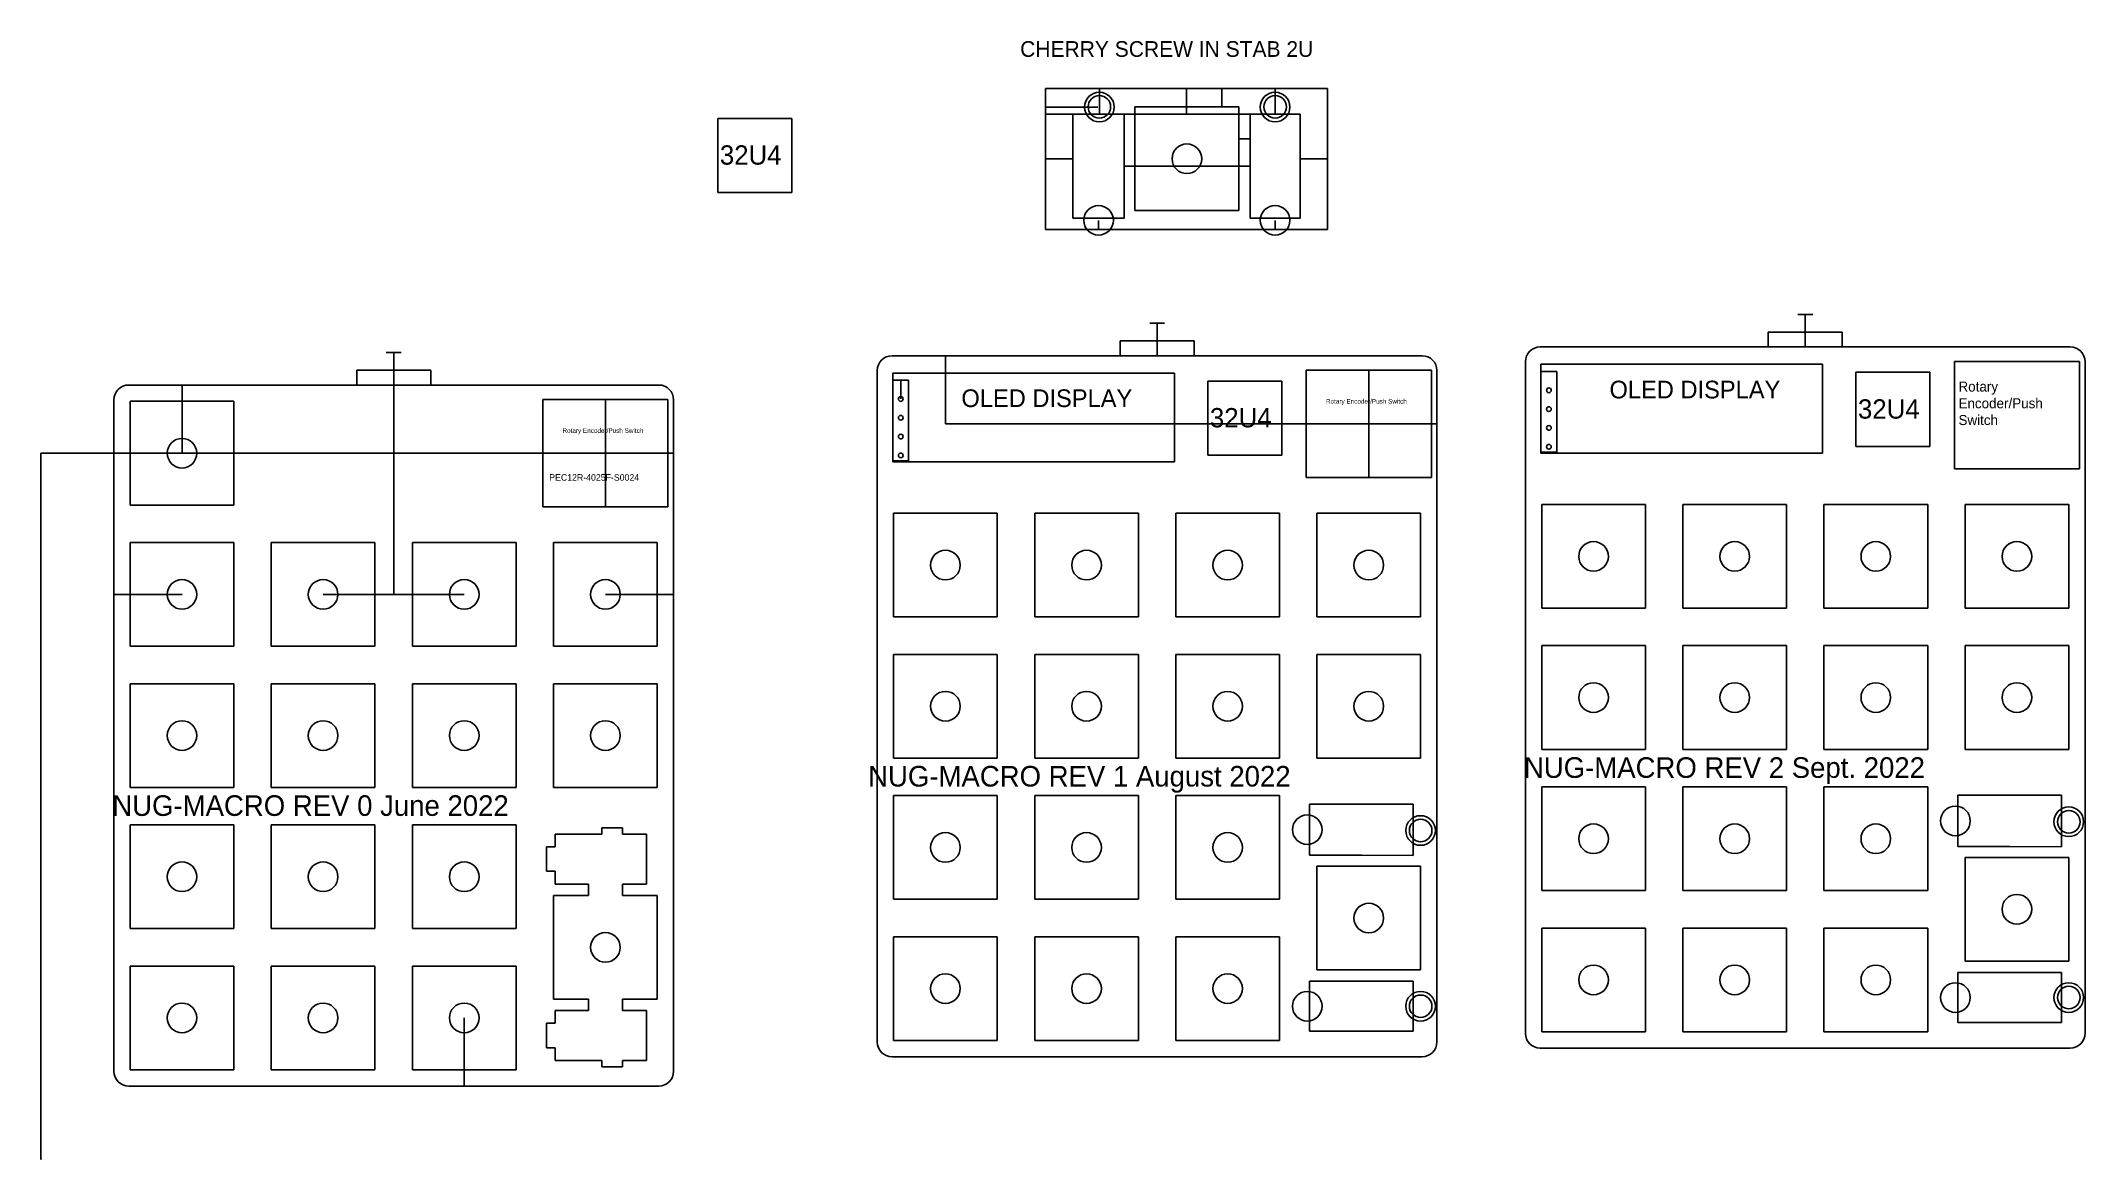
# Model space of a CAD drawing. Extents: x 0 to 276, y 0 to 151.
import ezdxf

# ---------------------------------------------------------------- set-up
doc = ezdxf.new("R2010")
doc.units = 0
doc.header["$MEASUREMENT"] = 0

msp = doc.modelspace()

# ---------------------------------------------------------------- linework, layer by layer
at = {"linetype": 'Continuous'}
for p, q in [((135.59, 144.48), (173.69, 144.48)), ((135.59, 125.43), (135.59, 144.48)), ((142.88, 140.98), (142.88, 144.48)), ((142.88, 144.48), (142.88, 142.97)), ((142.88, 144.48), (142.88, 141.96)), ((154.64, 144.48), (154.64, 140.98)), ((159.41, 144.48), (159.41, 141.98)), ((166.6, 144.48), (166.6, 140.98)), ((166.6, 144.48), (166.6, 141.96)), ((173.69, 144.48), (173.69, 125.43)), ((135.59, 141.96), (142.68, 141.96)), ((154.64, 140.98), (135.59, 140.98)), ((139.5, 140.98), (139.31, 140.98)), ((139.31, 140.98), (139.31, 134.95)), ((146.25, 140.98), (139.5, 140.98)), ((146.25, 140.98), (139.5, 140.98)), ((146.22, 133.98), (146.25, 140.98)), ((154.64, 140.98), (169.97, 140.98)), ((159.41, 141.98), (161.69, 141.98)), ((161.69, 141.98), (161.69, 137.65)), ((169.97, 140.98), (163.22, 140.98)), ((163.22, 140.98), (163.22, 126.98)), ((169.97, 140.98), (169.97, 134.95)), ((101.37, 140.43), (91.37, 140.43)), ((91.37, 140.43), (91.37, 130.43)), ((101.37, 130.43), (101.37, 140.43)), ((163.22, 137.65), (161.69, 137.65)), ((135.59, 134.95), (139.31, 134.95)), ((139.31, 134.95), (139.31, 126.98)), ((163.22, 133.98), (146.22, 133.98)), ((146.22, 126.98), (146.22, 133.98)), ((173.69, 134.95), (169.97, 134.95)), ((169.97, 126.98), (169.97, 134.95)), ((91.37, 130.43), (101.37, 130.43)), ((139.31, 126.98), (146.22, 126.98)), ((163.22, 126.98), (169.97, 126.98)), ((173.69, 125.43), (135.59, 125.43)), ((142.77, 125.43), (142.77, 126.67)), ((166.6, 125.43), (166.6, 126.67)), ((239.17, 113.98), (237.17, 113.98)), ((238.17, 111.58), (238.17, 113.98)), ((238.17, 113.98), (239.17, 113.98)), ((155.68, 110.4), (145.68, 110.4)), ((145.68, 110.4), (145.68, 108.4)), ((151.68, 112.8), (149.68, 112.8)), ((150.68, 110.4), (150.68, 112.8)), ((150.68, 112.8), (151.68, 112.8)), ((150.68, 108.4), (150.68, 110.4)), ((150.68, 110.4), (155.68, 110.4)), ((155.68, 110.4), (155.68, 108.4)), ((243.17, 111.58), (233.17, 111.58)), ((233.17, 111.58), (233.17, 109.58)), ((238.17, 109.58), (238.17, 111.58)), ((238.17, 111.58), (243.17, 111.58)), ((243.17, 111.58), (243.17, 109.58)), ((48.63, 108.85), (46.63, 108.85)), ((47.63, 106.45), (47.63, 108.85)), ((47.63, 108.85), (48.63, 108.85)), ((114.9, 108.4), (122.1, 108.4)), ((122.1, 99.2), (122.1, 108.4)), ((186.45, 108.4), (122.1, 108.4)), ((122.1, 108.4), (186.45, 108.4)), ((202.39, 109.58), (209.59, 109.58)), ((273.94, 109.58), (209.59, 109.58)), ((258.29, 100.38), (258.29, 107.63)), ((258.29, 107.63), (266.74, 107.63)), ((266.74, 107.63), (275.19, 107.63)), ((275.19, 107.63), (275.19, 100.38)), ((52.63, 106.45), (42.63, 106.45)), ((42.63, 106.45), (42.63, 104.45)), ((47.63, 104.45), (47.63, 106.45)), ((47.63, 106.45), (52.63, 106.45)), ((52.63, 106.45), (52.63, 104.45)), ((112.9, 15.8), (112.9, 106.4)), ((153.01, 106.07), (115.01, 106.07)), ((115.01, 106.07), (115.01, 94.28)), ((115.01, 105.11), (117.13, 105.11)), ((116.07, 105.11), (116.07, 102.57)), ((117.13, 105.11), (117.13, 94.23)), ((153.01, 106.07), (153.01, 94.07)), ((167.51, 104.99), (157.51, 104.99)), ((157.51, 104.99), (157.51, 94.99)), ((167.51, 94.99), (167.51, 104.99)), ((170.8, 99.2), (170.8, 106.45)), ((170.8, 106.45), (179.25, 106.45)), ((179.25, 106.45), (187.7, 106.45)), ((179.25, 106.45), (179.25, 91.95)), ((187.7, 106.45), (187.7, 99.2)), ((188.45, 106.4), (188.45, 80.15)), ((200.39, 16.98), (200.39, 107.58)), ((240.49, 107.24), (202.49, 107.24)), ((202.49, 107.24), (202.49, 95.46)), ((202.49, 106.28), (204.62, 106.28)), ((204.62, 106.28), (204.62, 95.41)), ((240.49, 107.24), (240.49, 95.24)), ((255, 106.17), (245, 106.17)), ((245, 106.17), (245, 96.17)), ((255, 96.17), (255, 106.17)), ((275.94, 107.58), (275.94, 81.33)), ((9.85, 11.85), (9.85, 102.45)), ((11.85, 104.45), (19.05, 104.45)), ((12.05, 102.25), (12.05, 88.25)), ((19.05, 95.25), (19.05, 104.45)), ((83.4, 104.45), (19.05, 104.45)), ((19.05, 104.45), (83.4, 104.45)), ((47.63, 76.2), (47.63, 104.45)), ((67.75, 95.25), (67.75, 102.5)), ((67.75, 102.5), (76.2, 102.5)), ((76.2, 102.5), (84.65, 102.5)), ((76.2, 102.5), (76.2, 88)), ((84.65, 102.5), (84.65, 95.25)), ((85.4, 102.45), (85.4, 76.2)), ((12.05, 101.15), (12.05, 88.25)), ((258.29, 93.13), (258.29, 100.38)), ((275.19, 100.38), (275.19, 93.13)), ((122.1, 99.2), (188.45, 99.2)), ((187.7, 99.2), (170.8, 99.2)), ((170.8, 91.95), (170.8, 99.2)), ((185.5, 99.2), (173, 99.2)), ((179.25, 99.2), (179.25, 92.5)), ((179.25, 99.2), (187.7, 99.2)), ((187.7, 99.2), (187.7, 91.95)), ((0, 0), (0, 95.25)), ((0, 95.25), (19.05, 95.25)), ((19.05, 95.25), (85.4, 95.25)), ((84.65, 95.25), (67.75, 95.25)), ((67.75, 88), (67.75, 95.25)), ((82.45, 95.25), (69.95, 95.25)), ((76.2, 95.25), (76.2, 88.55)), ((76.2, 95.25), (84.65, 95.25)), ((84.65, 95.25), (84.65, 88)), ((115.01, 94.23), (115.01, 94.28)), ((115.01, 94.28), (115.01, 94.07)), ((117.13, 94.23), (115.01, 94.23)), ((115.01, 94.07), (153.01, 94.07)), ((157.51, 94.99), (167.51, 94.99)), ((202.5, 95.41), (202.49, 95.46)), ((202.49, 95.46), (202.49, 95.24)), ((202.49, 95.24), (240.49, 95.24)), ((204.62, 95.41), (202.5, 95.41)), ((245, 96.17), (255, 96.17)), ((179.25, 91.95), (170.8, 91.95)), ((187.7, 91.95), (179.25, 91.95)), ((266.74, 93.13), (258.29, 93.13)), ((275.19, 93.13), (266.74, 93.13)), ((76.2, 88), (67.75, 88)), ((84.65, 88), (76.2, 88)), ((112.9, 15.8), (112.9, 80.15)), ((112.9, 80.15), (112.9, 15.8)), ((188.45, 80.15), (188.45, 15.8)), ((200.39, 16.98), (200.39, 81.33)), ((200.39, 81.33), (200.39, 16.98)), ((275.94, 81.33), (275.94, 16.98)), ((19.05, 76.2), (9.85, 76.2)), ((9.85, 11.85), (9.85, 76.2)), ((9.85, 76.2), (9.85, 11.85)), ((38.1, 76.2), (57.15, 76.2)), ((57.15, 76.2), (47.63, 76.2)), ((76.2, 76.2), (85.4, 76.2)), ((85.4, 76.2), (85.4, 11.85)), ((179.23, 47.91), (171.25, 47.91)), ((171.25, 47.91), (171.25, 41)), ((185.25, 47.91), (179.23, 47.91)), ((185.25, 47.72), (185.25, 47.91)), ((185.25, 40.97), (185.25, 47.72)), ((185.25, 40.97), (185.25, 47.72)), ((266.72, 49.09), (258.74, 49.09)), ((258.74, 49.09), (258.74, 42.18)), ((272.74, 49.09), (266.72, 49.09)), ((272.74, 48.89), (272.74, 49.09)), ((272.74, 42.15), (272.74, 48.89)), ((272.74, 42.15), (272.74, 48.89)), ((258.74, 42.18), (265.74, 42.18)), ((265.74, 42.18), (272.74, 42.15)), ((171.25, 41), (178.25, 41)), ((178.25, 41), (185.25, 40.97)), ((186.25, 27.81), (186.25, 25.53)), ((273.74, 28.99), (273.74, 26.71)), ((186.25, 25.53), (181.92, 25.53)), ((272.74, 25.18), (258.74, 25.18)), ((258.74, 25.18), (258.74, 18.43)), ((273.74, 26.71), (269.41, 26.71)), ((272.74, 18.43), (272.74, 25.18)), ((185.25, 24), (171.25, 24)), ((171.25, 24), (171.25, 17.25)), ((185.25, 17.25), (185.25, 24)), ((57.15, 19.05), (57.15, 9.85)), ((171.25, 17.25), (179.23, 17.25)), ((185.25, 17.25), (179.23, 17.25)), ((258.74, 18.43), (266.72, 18.43)), ((272.74, 18.43), (266.72, 18.43)), ((114.9, 13.8), (160.2, 13.8)), ((160.2, 13.8), (114.9, 13.8)), ((186.45, 13.8), (160.2, 13.8)), ((202.39, 14.98), (247.69, 14.98)), ((247.69, 14.98), (202.39, 14.98)), ((273.94, 14.98), (247.69, 14.98)), ((11.85, 9.85), (57.15, 9.85)), ((57.15, 9.85), (11.85, 9.85)), ((83.4, 9.85), (57.15, 9.85))]:
    msp.add_line(p, q, dxfattribs=at)
at = {"color": 0}
for p, q in [((147.69, 141.98), (161.69, 141.98)), ((147.69, 127.98), (147.69, 141.98)), ((161.69, 141.98), (161.69, 127.98)), ((161.69, 127.98), (147.69, 127.98)), ((12.05, 102.25), (26.05, 102.25)), ((12.05, 88.25), (12.05, 102.25)), ((26.05, 102.25), (26.05, 88.25)), ((202.59, 88.33), (216.59, 88.33)), ((202.59, 74.33), (202.59, 88.33)), ((216.59, 88.33), (216.59, 74.33)), ((221.64, 88.33), (235.64, 88.33)), ((221.64, 74.33), (221.64, 88.33)), ((235.64, 88.33), (235.64, 74.33)), ((240.69, 88.33), (254.69, 88.33)), ((240.69, 74.33), (240.69, 88.33)), ((254.69, 88.33), (254.69, 74.33)), ((259.74, 88.33), (273.74, 88.33)), ((259.74, 74.33), (259.74, 88.33)), ((273.74, 88.33), (273.74, 74.33)), ((26.05, 88.25), (12.05, 88.25)), ((115.1, 87.15), (129.1, 87.15)), ((115.1, 73.16), (115.1, 87.15)), ((129.1, 87.15), (129.1, 73.16)), ((134.15, 87.15), (148.15, 87.15)), ((134.15, 73.16), (134.15, 87.15)), ((148.15, 87.15), (148.15, 73.16)), ((153.2, 87.15), (167.2, 87.15)), ((153.2, 73.16), (153.2, 87.15)), ((167.2, 87.15), (167.2, 73.16)), ((172.25, 87.15), (186.25, 87.15)), ((172.25, 73.16), (172.25, 87.15)), ((186.25, 87.15), (186.25, 73.16)), ((12.05, 83.2), (26.05, 83.2)), ((12.05, 69.2), (12.05, 83.2)), ((26.05, 83.2), (26.05, 69.2)), ((31.1, 83.2), (45.1, 83.2)), ((31.1, 69.2), (31.1, 83.2)), ((45.1, 83.2), (45.1, 69.2)), ((50.15, 83.2), (64.15, 83.2)), ((50.15, 69.2), (50.15, 83.2)), ((64.15, 83.2), (64.15, 69.2)), ((69.2, 83.2), (83.2, 83.2)), ((69.2, 69.2), (69.2, 83.2)), ((83.2, 83.2), (83.2, 69.2)), ((129.1, 73.16), (115.1, 73.16)), ((148.15, 73.16), (134.15, 73.16)), ((167.2, 73.16), (153.2, 73.16)), ((186.25, 73.16), (172.25, 73.16)), ((216.59, 74.33), (202.59, 74.33)), ((235.64, 74.33), (221.64, 74.33)), ((254.69, 74.33), (240.69, 74.33)), ((273.74, 74.33), (259.74, 74.33)), ((26.05, 69.2), (12.05, 69.2)), ((45.1, 69.2), (31.1, 69.2)), ((64.15, 69.2), (50.15, 69.2)), ((83.2, 69.2), (69.2, 69.2)), ((202.59, 69.28), (216.59, 69.28)), ((202.59, 55.28), (202.59, 69.28)), ((216.59, 69.28), (216.59, 55.28)), ((221.64, 69.28), (235.64, 69.28)), ((221.64, 55.28), (221.64, 69.28)), ((235.64, 69.28), (235.64, 55.28)), ((240.69, 69.28), (254.69, 69.28)), ((240.69, 55.28), (240.69, 69.28)), ((254.69, 69.28), (254.69, 55.28)), ((259.74, 69.28), (273.74, 69.28)), ((259.74, 55.28), (259.74, 69.28)), ((273.74, 69.28), (273.74, 55.28)), ((115.1, 68.1), (129.1, 68.1)), ((115.1, 54.11), (115.1, 68.1)), ((129.1, 68.1), (129.1, 54.11)), ((134.15, 68.1), (148.15, 68.1)), ((134.15, 54.11), (134.15, 68.1)), ((148.15, 68.1), (148.15, 54.11)), ((153.2, 68.1), (167.2, 68.1)), ((153.2, 54.11), (153.2, 68.1)), ((167.2, 68.1), (167.2, 54.11)), ((172.25, 68.1), (186.25, 68.1)), ((172.25, 54.11), (172.25, 68.1)), ((186.25, 68.1), (186.25, 54.11)), ((12.05, 64.15), (26.05, 64.15)), ((12.05, 50.15), (12.05, 64.15)), ((26.05, 64.15), (26.05, 50.15)), ((31.1, 64.15), (45.1, 64.15)), ((31.1, 50.15), (31.1, 64.15)), ((45.1, 64.15), (45.1, 50.15)), ((50.15, 64.15), (64.15, 64.15)), ((50.15, 50.15), (50.15, 64.15)), ((64.15, 64.15), (64.15, 50.15)), ((69.2, 64.15), (83.2, 64.15)), ((69.2, 50.15), (69.2, 64.15)), ((83.2, 64.15), (83.2, 50.15)), ((216.59, 55.28), (202.59, 55.28)), ((235.64, 55.28), (221.64, 55.28)), ((254.69, 55.28), (240.69, 55.28)), ((273.74, 55.28), (259.74, 55.28)), ((129.1, 54.11), (115.1, 54.11)), ((148.15, 54.11), (134.15, 54.11)), ((167.2, 54.11), (153.2, 54.11)), ((186.25, 54.11), (172.25, 54.11)), ((26.05, 50.15), (12.05, 50.15)), ((45.1, 50.15), (31.1, 50.15)), ((64.15, 50.15), (50.15, 50.15)), ((83.2, 50.15), (69.2, 50.15)), ((202.59, 50.23), (216.59, 50.23)), ((202.59, 36.23), (202.59, 50.23)), ((216.59, 50.23), (216.59, 36.23)), ((221.64, 50.23), (235.64, 50.23)), ((221.64, 36.23), (221.64, 50.23)), ((235.64, 50.23), (235.64, 36.23)), ((240.69, 50.23), (254.69, 50.23)), ((240.69, 36.23), (240.69, 50.23)), ((254.69, 50.23), (254.69, 36.23)), ((115.1, 49.05), (129.1, 49.05)), ((115.1, 35.06), (115.1, 49.05)), ((129.1, 49.05), (129.1, 35.06)), ((134.15, 49.05), (148.15, 49.05)), ((134.15, 35.06), (134.15, 49.05)), ((148.15, 49.05), (148.15, 35.06)), ((153.2, 49.05), (167.2, 49.05)), ((153.2, 35.06), (153.2, 49.05)), ((167.2, 49.05), (167.2, 35.06)), ((12.05, 45.1), (26.05, 45.1)), ((12.05, 31.1), (12.05, 45.1)), ((26.05, 45.1), (26.05, 31.1)), ((31.1, 45.1), (45.1, 45.1)), ((31.1, 31.1), (31.1, 45.1)), ((45.1, 45.1), (45.1, 31.1)), ((50.15, 45.1), (64.15, 45.1)), ((50.15, 31.1), (50.15, 45.1)), ((64.15, 45.1), (64.15, 31.1)), ((75.7, 44.68), (75.7, 43.85)), ((78.5, 44.68), (75.7, 44.68)), ((78.5, 43.85), (78.5, 44.68)), ((69.43, 42.13), (68.23, 42.13)), ((68.23, 42.13), (68.23, 38.83)), ((75.7, 43.85), (69.43, 43.85)), ((69.43, 43.85), (69.43, 42.13)), ((81.73, 43.85), (78.5, 43.85)), ((81.73, 37.1), (81.73, 43.85)), ((68.23, 38.83), (69.43, 38.83)), ((69.43, 38.83), (69.43, 37.1)), ((176.95, 39.53), (172.25, 39.53)), ((172.25, 39.53), (172.25, 25.53)), ((172.25, 25.53), (172.25, 39.53)), ((172.25, 39.53), (186.25, 39.53)), ((186.25, 39.53), (181.55, 39.53)), ((186.25, 25.53), (186.25, 39.53)), ((186.25, 39.53), (186.25, 25.53)), ((264.44, 40.71), (259.74, 40.71)), ((259.74, 40.71), (259.74, 26.71)), ((259.74, 26.71), (259.74, 40.71)), ((259.74, 40.71), (273.74, 40.71)), ((273.74, 40.71), (269.04, 40.71)), ((273.74, 26.71), (273.74, 40.71)), ((273.74, 40.71), (273.74, 26.71)), ((69.43, 37.1), (73.9, 37.1)), ((73.9, 37.1), (73.9, 35.57)), ((78.5, 35.57), (78.5, 37.1)), ((78.5, 37.1), (81.73, 37.1)), ((216.59, 36.23), (202.59, 36.23)), ((235.64, 36.23), (221.64, 36.23)), ((254.69, 36.23), (240.69, 36.23)), ((73.9, 35.57), (69.2, 35.57)), ((69.2, 35.57), (69.2, 21.58)), ((83.2, 35.57), (78.5, 35.57)), ((83.2, 21.58), (83.2, 35.57)), ((129.1, 35.06), (115.1, 35.06)), ((148.15, 35.06), (134.15, 35.06)), ((167.2, 35.06), (153.2, 35.06)), ((26.05, 31.1), (12.05, 31.1)), ((45.1, 31.1), (31.1, 31.1)), ((64.15, 31.1), (50.15, 31.1)), ((202.59, 31.18), (216.59, 31.18)), ((202.59, 17.18), (202.59, 31.18)), ((216.59, 31.18), (216.59, 17.18)), ((221.64, 31.18), (235.64, 31.18)), ((221.64, 17.18), (221.64, 31.18)), ((235.64, 31.18), (235.64, 17.18)), ((240.69, 31.18), (254.69, 31.18)), ((240.69, 17.18), (240.69, 31.18)), ((254.69, 31.18), (254.69, 17.18)), ((115.1, 30), (129.1, 30)), ((115.1, 16.01), (115.1, 30)), ((129.1, 30), (129.1, 16.01)), ((134.15, 30), (148.15, 30)), ((134.15, 16.01), (134.15, 30)), ((148.15, 30), (148.15, 16.01)), ((153.2, 30), (167.2, 30)), ((153.2, 16.01), (153.2, 30)), ((167.2, 30), (167.2, 16.01)), ((12.05, 26.05), (26.05, 26.05)), ((12.05, 12.05), (12.05, 26.05)), ((26.05, 26.05), (26.05, 12.05)), ((31.1, 26.05), (45.1, 26.05)), ((31.1, 12.05), (31.1, 26.05)), ((45.1, 26.05), (45.1, 12.05)), ((50.15, 26.05), (64.15, 26.05)), ((50.15, 12.05), (50.15, 26.05)), ((64.15, 26.05), (64.15, 12.05)), ((172.25, 25.53), (176.95, 25.53)), ((186.25, 25.53), (172.25, 25.53)), ((181.55, 25.53), (186.25, 25.53)), ((259.74, 26.71), (264.44, 26.71)), ((273.74, 26.71), (259.74, 26.71)), ((269.04, 26.71), (273.74, 26.71)), ((69.2, 21.58), (73.9, 21.58)), ((73.9, 20.05), (69.43, 20.05)), ((69.43, 20.05), (69.43, 18.33)), ((73.9, 21.58), (73.9, 20.05)), ((78.5, 20.05), (78.5, 21.58)), ((78.5, 21.58), (83.2, 21.58)), ((81.73, 20.05), (78.5, 20.05)), ((81.73, 13.3), (81.73, 20.05)), ((69.43, 18.33), (68.23, 18.33)), ((68.23, 18.33), (68.23, 15.03)), ((216.59, 17.18), (202.59, 17.18)), ((235.64, 17.18), (221.64, 17.18)), ((254.69, 17.18), (240.69, 17.18)), ((68.23, 15.03), (69.43, 15.03)), ((69.43, 15.03), (69.43, 13.3)), ((129.1, 16.01), (115.1, 16.01)), ((148.15, 16.01), (134.15, 16.01)), ((167.2, 16.01), (153.2, 16.01)), ((26.05, 12.05), (12.05, 12.05)), ((45.1, 12.05), (31.1, 12.05)), ((64.15, 12.05), (50.15, 12.05)), ((69.43, 13.3), (75.7, 13.3)), ((75.7, 13.3), (75.7, 12.47)), ((75.7, 12.47), (78.5, 12.47)), ((78.5, 12.47), (78.5, 13.3)), ((78.5, 13.3), (81.73, 13.3))]:
    msp.add_line(p, q, dxfattribs=at)
at = {"linetype": 'Continuous'}
for centre, radius in [((142.88, 141.96), 2), ((142.88, 141.98), 1.52), ((166.6, 141.96), 2), ((166.6, 141.98), 1.52), ((154.69, 134.98), 2), ((142.77, 126.67), 2), ((166.6, 126.67), 2), ((116.07, 102.57), 0.325), ((203.56, 103.74), 0.325), ((116.07, 100.03), 0.325), ((203.56, 101.2), 0.325), ((19.05, 95.25), 2), ((116.07, 97.49), 0.325), ((203.56, 98.66), 0.325), ((116.07, 94.95), 0.325), ((203.56, 96.12), 0.325), ((209.59, 81.33), 2), ((228.64, 81.33), 2), ((247.69, 81.33), 2), ((266.74, 81.33), 2), ((122.1, 80.15), 2), ((141.15, 80.15), 2), ((160.2, 80.15), 2), ((179.25, 80.15), 2), ((19.05, 76.2), 2), ((38.1, 76.2), 2), ((57.15, 76.2), 2), ((76.2, 76.2), 2), ((209.59, 62.28), 2), ((228.64, 62.28), 2), ((247.69, 62.28), 2), ((266.74, 62.28), 2), ((122.1, 61.1), 2), ((141.15, 61.1), 2), ((160.2, 61.1), 2), ((179.25, 61.1), 2), ((19.05, 57.15), 2), ((38.1, 57.15), 2), ((57.15, 57.15), 2), ((76.2, 57.15), 2), ((258.44, 45.63), 2), ((273.73, 45.52), 2), ((273.74, 45.52), 1.52), ((170.95, 44.45), 2), ((186.24, 44.34), 2), ((186.25, 44.34), 1.52), ((209.59, 43.23), 2), ((228.64, 43.23), 2), ((247.69, 43.23), 2), ((122.1, 42.05), 2), ((141.15, 42.05), 2), ((160.2, 42.05), 2), ((19.05, 38.1), 2), ((38.1, 38.1), 2), ((57.15, 38.1), 2), ((179.25, 32.53), 2), ((179.25, 32.53), 2), ((266.74, 33.71), 2), ((266.74, 33.71), 2), ((76.2, 28.57), 2), ((122.1, 23), 2), ((141.15, 23), 2), ((160.2, 23), 2), ((209.59, 24.18), 2), ((228.64, 24.18), 2), ((247.69, 24.18), 2), ((170.95, 20.62), 2), ((186.24, 20.62), 2), ((186.25, 20.62), 1.52), ((258.44, 21.8), 2), ((273.73, 21.8), 2), ((273.74, 21.8), 1.52), ((19.05, 19.05), 2), ((38.1, 19.05), 2), ((57.15, 19.05), 2)]:
    msp.add_circle(centre, radius, dxfattribs=at)
for centre, start, end in [((114.9, 106.4), 90, 180), ((186.45, 106.4), 0, 90), ((186.45, 106.4), 0, 90), ((202.39, 107.58), 90, 180), ((273.94, 107.58), 0, 90), ((11.85, 102.45), 90, 180), ((83.4, 102.45), 0, 90), ((83.4, 102.45), 0, 90), ((202.39, 16.98), 180, 270), ((202.39, 16.98), 180, 270), ((202.39, 16.98), 180, 270), ((202.39, 16.98), 180, 270), ((273.94, 16.98), 270, 0), ((114.9, 15.8), 180, 270), ((114.9, 15.8), 180, 270), ((114.9, 15.8), 180, 270), ((114.9, 15.8), 180, 270), ((186.45, 15.8), 270, 0), ((11.85, 11.85), 180, 270), ((11.85, 11.85), 180, 270), ((11.85, 11.85), 180, 270), ((11.85, 11.85), 180, 270), ((83.4, 11.85), 270, 0)]:
    msp.add_arc(centre, 2, start, end, dxfattribs=at)
msp.add_point((0, 0), dxfattribs=at)

# ---------------------------------------------------------------- texts
at = {"linetype": 'Continuous', "attachment_point": 1}
for s, width, gutter_width, heights, insert, char_height in [('CHERRY SCREW IN STAB 2U', 435.0768, 10.61, [0], (132.19, 150.85), 2.1214), ('32U4', 158.0122, 13.03, [0], (91.65, 136.79), 2.606), ('OLED DISPLAY', 230.1161, 11.93, [0], (211.74, 105.03), 2.3869), ('Rotary Encoder/Push Switch', 14.7773, 6.77, [10.86], (258.85, 104.92), 1.3549), ('OLED DISPLAY', 230.1161, 11.93, [0], (124.26, 103.86), 2.3869), ('Rotary Encoder/Push Switch', 13.005, 3.1, [0], (173.47, 102.56), 0.6209), ('32U4', 158.0122, 13.03, [0], (245.28, 102.52), 2.606), ('32U4', 158.0122, 13.03, [0], (157.8, 101.34), 2.606), ('Rotary Encoder/Push Switch', 13.005, 3.1, [0], (70.41, 98.61), 0.6209), ('PEC12R-4025F-S0024', 60.4986, 4.41, [0], (68.62, 92.42), 0.8826), (' NUG-MACRO REV 1 August 2022', 77.4754, 13.9, [0], (110.63, 53.05), 2.7805), ('  NUG-MACRO REV 2 Sept. 2022', 77.4754, 13.9, [0], (198.12, 54.22), 2.7805), ('  NUG-MACRO REV 0 June 2022', 77.4754, 13.9, [0], (7.57, 49.09), 2.7805)]:
    msp.add_mtext_dynamic_manual_height_columns(s, width=width, gutter_width=gutter_width, heights=heights, dxfattribs=dict(at, insert=insert, char_height=char_height))

doc.saveas('drawing.dxf')
